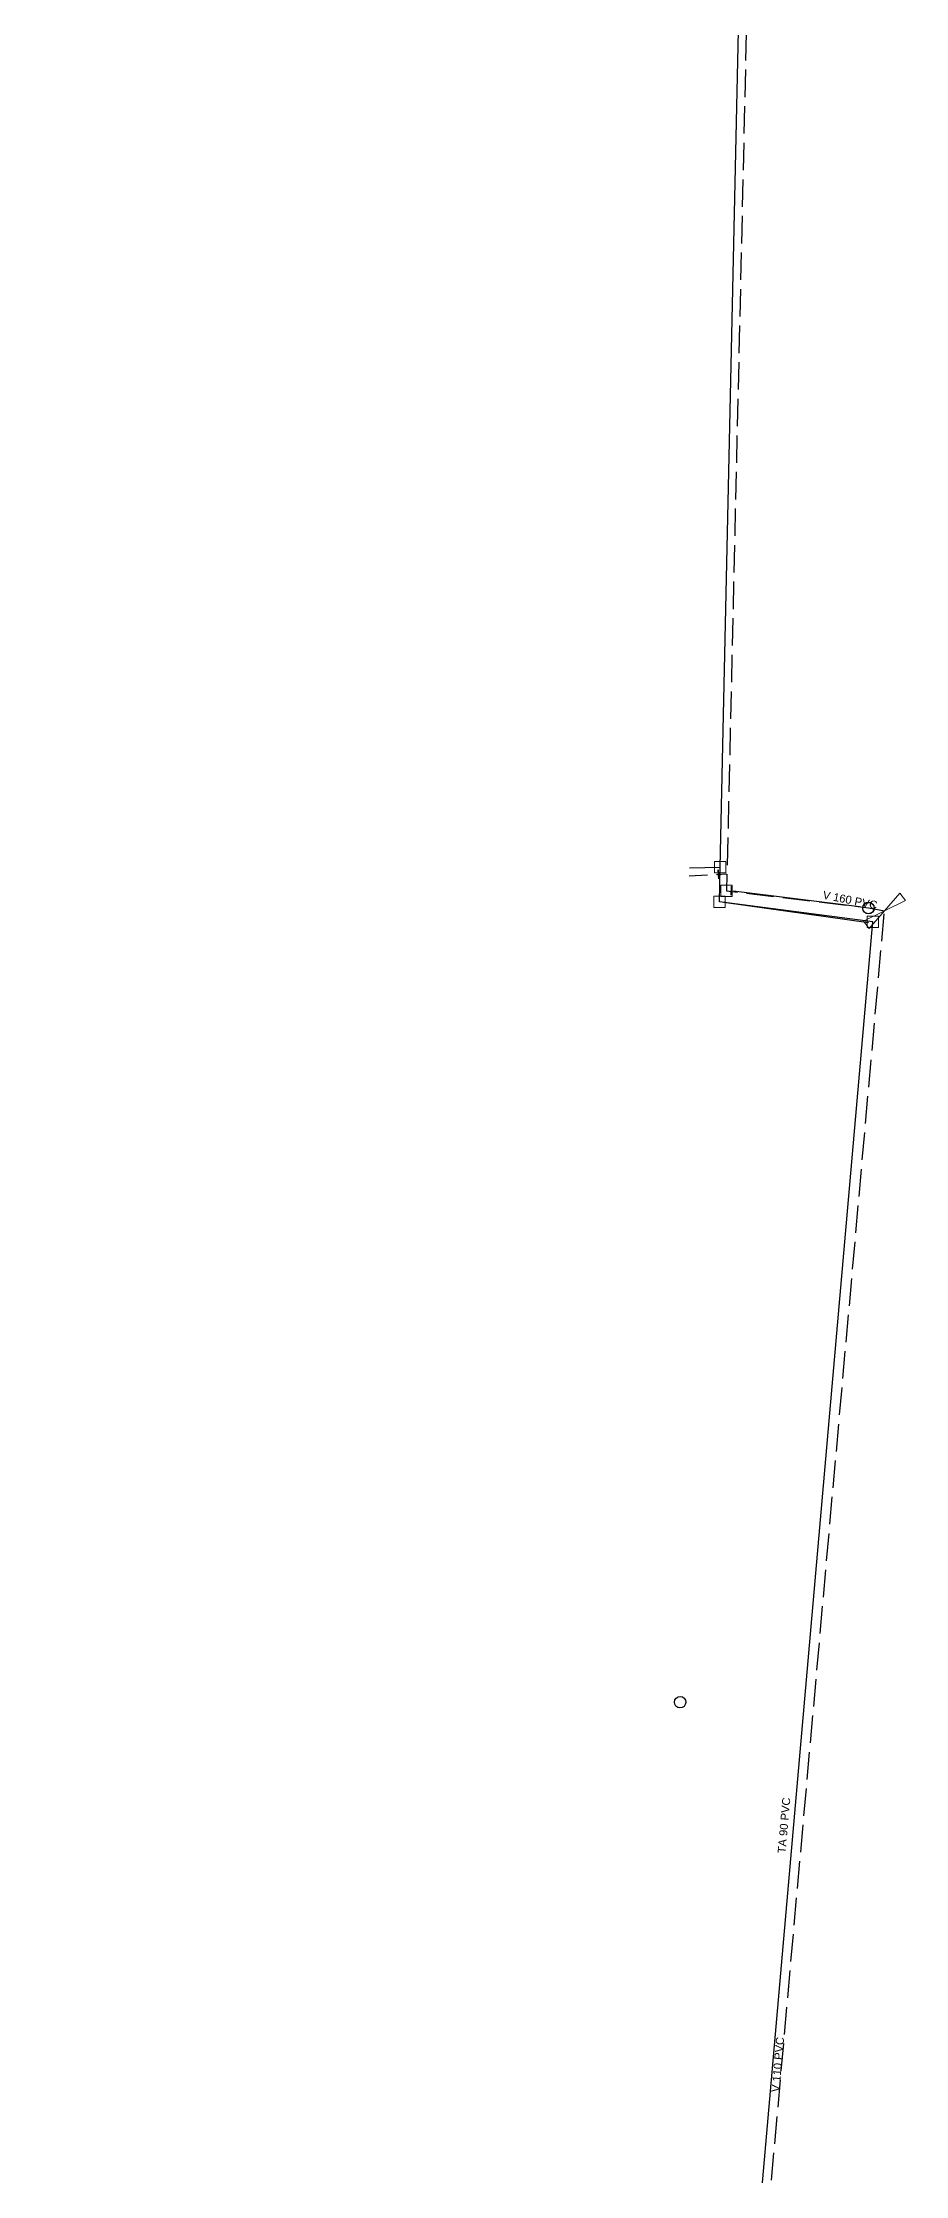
# Model space of a CAD drawing. Header units: metres. Extents: x 119005 to 120452, y 6146783 to 6149515.
# Drawn here: x 119761.9 to 119837.4, y 6148070.6 to 6148257.1 of the extents above; entities that cross this region are included whole.
import ezdxf
from ezdxf.enums import TextEntityAlignment as Align

# ---------------------------------------------------------------- set-up
doc = ezdxf.new("R2010")
doc.units = ezdxf.units.M
doc.header["$LTSCALE"] = 0.4
for name, pattern in [('Heldragen__fast_', [0]), ('Heldragen__skalber__', [0]), ('Skyddrör_1', [0]), ('Streckad', [8, 6, -2]), ('Streckad2', [6, 4, -2])]:
    doc.linetypes.add(name, pattern=pattern)
for name, color, linetype in [('BRUNN_POINT', 7, 'Continuous'), ('P_POINT', 243, 'Continuous'), ('SKROR_LINE', 7, 'Skyddrör_1'), ('SS_LINE', 243, 'Heldragen__fast_'), ('SV_LINE', 173, 'Streckad2'), ('TA_LINE', 243, 'S-TRYCKLEDN'), ('TA_TEXT', 7, 'Continuous'), ('TPL_POINT', 243, 'Continuous'), ('V_LINE', 173, 'Streckad'), ('V_TEXT', 7, 'Continuous'), ('VAV_POINT', 173, 'Continuous'), ('VDI_POINT', 173, 'Continuous'), ('VNB_POINT', 173, 'Continuous'), ('VPL_POINT', 173, 'Continuous'), ('VSV_POINT', 173, 'Continuous')]:
    doc.layers.add(name, color=color, linetype=linetype)
doc.styles.add('ISO', font='iso.shx')
doc.styles.add('Standard_CAD', font='ARIAL.TTF', dxfattribs={"height": 0.2})
doc.linetypes.add('S-TRYCKLEDN', pattern='A,10,0,["V",ISO,S=2,R=90,X=0,Y=-0.571]', length=10)

# ---------------------------------------------------------------- blocks, each defined once
blk = doc.blocks.new('Cirkel')
blk.add_ellipse((0, 0), major_axis=(0.5, 0), ratio=1)
blk = doc.blocks.new('Ventil')
at = {"color": 0, "linetype": 'Heldragen__skalber__', "lineweight": 35, "flags": 128}
blk.add_lwpolyline([(-0.4, 0), (0.4, 0)], dxfattribs=at)
blk = doc.blocks.new('Rektangel')
at = {"color": 0, "linetype": 'Heldragen__skalber__', "lineweight": 0, "flags": 128}
blk.add_lwpolyline([(-0.5, -0.5), (-0.5, 0.5), (0.5, 0.5), (0.5, -0.5), (-0.5, -0.5)], dxfattribs=at)
blk = doc.blocks.new('NB')
at = {"color": 0, "linetype": 'Heldragen__skalber__', "lineweight": 0}
blk.add_circle((0, 0), 0.5, dxfattribs=at)
blk = doc.blocks.new('DOSSYMB_22')
at = {"color": 0, "linetype": 'Heldragen__skalber__', "lineweight": 0, "flags": 128}
blk.add_lwpolyline([(-50, 10), (-50, -10), (50, 10), (50, -10), (-50, 10)], dxfattribs=at)

msp = doc.modelspace()

# ---------------------------------------------------------------- linework, layer by layer
at = {"layer": 'SKROR_LINE', "flags": 128}
for points in [[(119822.33, 6148182.92), (119833.36, 6148181.56)], [(119821.49, 6148181.93), (119834.16, 6148180.15)]]:
    msp.add_lwpolyline(points, dxfattribs=at)
at = {"layer": 'SS_LINE', "flags": 128}
msp.add_lwpolyline([(119818.5, 6148184.95), (119821.17, 6148184.99)], dxfattribs=at)
at = {"layer": 'SV_LINE', "flags": 128}
msp.add_lwpolyline([(119818.47, 6148184.23), (119821.77, 6148184.41)], dxfattribs=at)
at = {"layer": 'TA_LINE', "flags": 128}
msp.add_lwpolyline([(119827.86, 6147730.54), (119824.22, 6147756.94), (119821.24, 6147784.54), (119818.75, 6147820.09), (119818.66, 6147822.85), (119816.82, 6147862.15), (119812.83, 6147920.38), (119817.32, 6147983.61), (119834.53, 6148180.22), (119821.11, 6148181.97), (119821.17, 6148184.99), (119823.05, 6148270.17), (119804.41, 6148367.87), (119761.9, 6148454.05)], dxfattribs=at)
at = {"layer": 'V_LINE', "flags": 128}
for points in [[(119762.31, 6148454.19), (119805.04, 6148367.9), (119823.73, 6148270.19), (119821.74, 6148182.93), (119834.14, 6148181.45)], [(119818.01, 6147984.08), (119835.55, 6148181.17)], [(119834.14, 6148181.45), (119835.55, 6148181.17)]]:
    msp.add_lwpolyline(points, dxfattribs=at)

# ---------------------------------------------------------------- block references
at = {"layer": 'BRUNN_POINT'}
msp.add_blockref('Cirkel', (119834.15, 6148181.41), dxfattribs=at)
at = {"layer": 'P_POINT', "rotation": 358.2277488}
msp.add_blockref('Cirkel', (119817.67, 6148111.95), dxfattribs=at)
at = {"layer": 'TPL_POINT'}
for p in [(119821.17, 6148184.99), (119821.11, 6148181.97), (119834.53, 6148180.22)]:
    msp.add_blockref('Rektangel', p, dxfattribs=at)
at = {"layer": 'VAV_POINT', "rotation": 266.8204467356693}
msp.add_blockref('Ventil', (119822.15, 6148182.95), dxfattribs=at)
at = {"layer": 'VDI_POINT', "xscale": 0.03999999910593033, "yscale": 0.03999999910593033, "rotation": 37.76634117870967}
msp.add_blockref('DOSSYMB_22', (119835.55, 6148181.17), dxfattribs=at)
at = {"layer": 'VNB_POINT'}
msp.add_blockref('NB', (119834.14, 6148181.45), dxfattribs=at)
at = {"layer": 'VPL_POINT'}
msp.add_blockref('Rektangel', (119821.74, 6148182.93), dxfattribs=at)
at = {"layer": 'VSV_POINT', "rotation": 93.70724739364614}
msp.add_blockref('Ventil', (119821.02, 6148184.37), dxfattribs=at)

# ---------------------------------------------------------------- texts
at = {"layer": 'TA_TEXT', "style": 'Standard_CAD'}
msp.add_text('TA 90 PVC', height=0.7, rotation=84.9973, dxfattribs=at).set_placement((119827.32, 6148103.58), align=Align.RIGHT)
at = {"layer": 'V_TEXT', "style": 'Standard_CAD'}
for s, rotation, p in [('V 160 PVC', -11.2386, (119834.85, 6148181.31)), ('V 110 PVC', 84.9144, (119826.78, 6148082.63))]:
    msp.add_text(s, height=0.7, rotation=rotation, dxfattribs=at).set_placement(p, align=Align.RIGHT)

doc.saveas('drawing.dxf')
